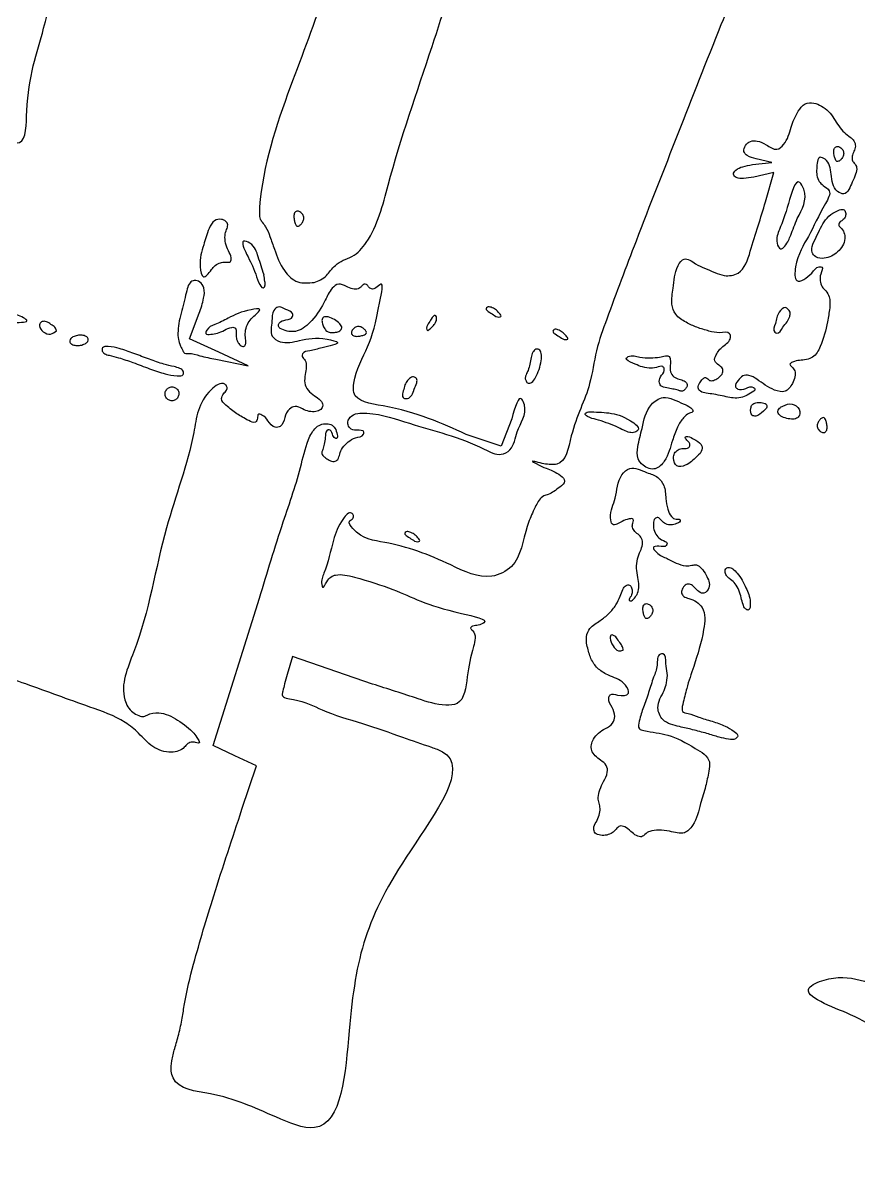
# Model space of a CAD drawing. Extents: x 75.6 to 113.1, y 82.9 to 117.5.
# Drawn here: x 85.15 to 89.19, y 99.1 to 104.65 of the extents above; entities that cross this region are included whole.
import ezdxf

# ---------------------------------------------------------------- set-up
doc = ezdxf.new("R2010")
doc.units = 0
doc.layers.add('Layer_1', color=7, linetype='CONTINUOUS')

msp = doc.modelspace()

# ---------------------------------------------------------------- linework, layer by layer
at = {"layer": 'Layer_1', "color": 7}
for points in [[(88.674832, 103.970078), (88.76814, 103.980428), (88.692, 103.998803)], [(88.7382, 103.789935), (88.7781, 103.932503), (88.68096, 103.910003)], [(88.89072, 103.710098), (88.891035, 103.709918)], [(88.966222, 103.586055), (88.966432, 103.586198)], [(86.316525, 103.438912), (86.3169, 103.438965)], [(86.08455, 103.031842), (86.239597, 102.999967), (86.0982, 103.064542), (85.956802, 103.129042), (86.004052, 103.25337)], [(87.451965, 103.253062), (87.452115, 103.253363)], [(88.856835, 103.257728), (88.85676, 103.257428)], [(87.149842, 103.236375), (87.150067, 103.236225)], [(86.12661, 103.170893), (86.12625, 103.170907)], [(87.774742, 103.144553), (87.774967, 103.144778)], [(86.0847, 103.031865), (86.08455, 103.031842)], [(85.763985, 102.985403), (85.76403, 102.985552)], [(88.42005, 102.918285), (88.420342, 102.917663)], [(87.041992, 102.887528), (87.041767, 102.887452)], [(87.51261, 102.743182), (87.461535, 102.611527), (87.292057, 102.668602)], [(87.883687, 102.777503), (87.883642, 102.777233)], [(88.14231, 102.69735), (88.142167, 102.697508)], [(88.293165, 102.55416), (88.292902, 102.554843)], [(87.059528, 102.168855), (87.059753, 102.16908)], [(86.210152, 100.85949), (86.281027, 101.069152), (86.17641, 101.117977), (86.071792, 101.166802), (86.294715, 101.878335)], [(86.840295, 101.463652), (86.454645, 101.596417), (86.428995, 101.509567)], [(88.050427, 101.627152), (88.050502, 101.626927)], [(87.920512, 100.798095), (87.921097, 100.798942)]]:
    msp.add_lwpolyline(points, dxfattribs=at)
for points in [[(89.111137, 104.007173)], [(86.46102, 103.719998)], [(86.063235, 103.46385)], [(86.559157, 103.4016)], [(86.596305, 103.218682)], [(85.314937, 103.16763)], [(86.742262, 103.170982)], [(85.452652, 103.105605)], [(87.644782, 102.981397)], [(88.235572, 102.953813)], [(85.901437, 102.847432)], [(88.810087, 102.798998)], [(88.666702, 102.794498)], [(88.99161, 102.727298)], [(88.620615, 101.880135)], [(88.189447, 101.80158)]]:
    msp.add_lwpolyline(points, close=True, dxfattribs=at)
at = {"layer": 'Layer_1', "color": 1}
msp.add_open_spline([(106.074617, 88.715588), (104.249354, 87.36335), (100.649104, 84.696121), (94.172017, 82.903995), (87.750406, 83.03344), (82.005764, 85.283429), (77.720631, 89.422948), (75.517658, 94.943519), (75.68874, 101.044047), (78.085845, 106.95001), (82.368448, 112.0185), (88.034386, 115.689566), (94.438585, 117.565183), (100.87869, 117.414553), (106.619057, 115.169462), (110.904213, 111.029918), (113.111088, 105.504876), (112.923489, 99.423268), (110.593048, 93.440943), (107.612551, 90.323953), (106.074617, 88.715588)], degree=3, knots=[0, 0, 0, 0, 6.766367, 13.346357, 19.73316, 25.749556, 31.41027, 37.120766, 43.060724, 49.272926, 55.895829, 62.662196, 69.242186, 75.628989, 81.645385, 87.3061, 93.016595, 98.956553, 105.168756, 111.791658, 111.791658, 111.791658, 111.791658], dxfattribs=at)
at = {"layer": 'Layer_1', "color": 7}
for points, knots in [([(82.342478, 100.971788), (82.370142, 101.07537), (82.432867, 101.310232), (82.536321, 101.66216), (82.630977, 101.941536), (82.681997, 102.116633), (82.697734, 102.186913), (82.684972, 102.234481), (82.655662, 102.25401), (82.640389, 102.286486), (82.631424, 102.321762), (82.619674, 102.359731), (82.653118, 102.384806), (82.691521, 102.366744), (82.742591, 102.356058), (82.789073, 102.410875), (82.819372, 102.482995), (82.84637, 102.616975), (83.091308, 102.549445), (83.267917, 102.483324), (83.48099, 102.401525), (83.574819, 102.386679), (83.642413, 102.34295), (83.663365, 102.376704), (83.677313, 102.409393), (83.693089, 102.460007), (83.717255, 102.510953), (83.689547, 102.566876), (83.555415, 102.580592), (83.349513, 102.653335), (83.164355, 102.754342), (82.92288, 102.785542), (82.947191, 102.877838), (82.971347, 102.934084), (83.009204, 103.003782), (83.038874, 103.06845), (83.067227, 103.116488), (83.057296, 103.155113), (83.038474, 103.209537), (83.04664, 103.314716), (83.04853, 103.45321), (83.063386, 103.593902), (83.07706, 103.692744), (83.098989, 103.763799), (83.173471, 103.774644), (83.143891, 103.872424), (83.099374, 103.930746), (83.035894, 103.967965), (83.018986, 104.03042), (83.045856, 104.084072), (83.068998, 104.141737), (83.089878, 104.195615), (83.106758, 104.248506), (83.124421, 104.305076), (83.14743, 104.369), (83.174321, 104.437633), (83.198579, 104.503343), (83.220508, 104.556394), (83.22891, 104.612969), (83.316847, 104.673961), (83.527086, 104.570869), (83.780151, 104.506363), (84.045982, 104.411054), (84.216395, 104.358763), (84.320719, 104.334859), (84.390201, 104.336827), (84.462792, 104.311793), (84.599653, 104.264116), (84.792175, 104.182789), (84.969215, 104.140876), (85.171398, 104.034749), (85.164114, 104.356668), (85.276556, 104.656834), (85.360126, 105.196105), (85.459042, 105.700544), (85.548954, 106.100598), (85.574107, 106.316404), (85.621439, 106.435738), (85.745352, 106.409014), (85.839728, 106.366852), (85.943194, 106.327477), (86.004356, 106.305861), (86.0508, 106.296872), (86.090852, 106.291606), (86.134245, 106.276255), (86.191749, 106.252552), (86.269245, 106.218841), (86.369179, 106.179601), (86.479996, 106.137275), (86.583126, 106.09791), (86.662254, 106.068328), (86.712851, 106.045925), (86.749507, 106.033217), (86.786979, 106.024187), (86.832321, 106.016973), (86.879309, 106.004394), (86.921537, 105.978801), (86.951769, 105.942769), (86.977132, 105.903387), (87.029218, 105.891241), (87.094668, 105.911594), (87.181635, 105.91637), (87.274949, 105.8808), (87.313909, 105.821411), (87.334179, 105.771563), (87.37971, 105.766056), (87.423319, 105.778437), (87.46814, 105.787277), (87.502111, 105.794618), (87.540365, 105.777001), (87.620829, 105.738437), (87.780714, 105.68516), (88.001073, 105.608481), (88.241089, 105.52694), (88.450661, 105.455405), (88.610284, 105.390037), (88.714293, 105.35964), (88.779522, 105.295162), (88.728371, 105.184567), (88.657306, 104.976469), (88.503354, 104.60004), (88.316581, 104.121961), (88.129582, 103.649329), (87.999035, 103.300311), (87.915963, 103.074216), (87.891354, 102.872203), (87.801939, 102.721914), (87.775015, 102.522863), (87.70001, 102.522185), (87.664884, 102.526564), (87.641954, 102.532875), (87.60284, 102.542397), (87.647376, 102.518259), (87.68206, 102.502907), (87.735704, 102.484708), (87.778482, 102.441779), (87.74386, 102.412908), (87.717841, 102.394433), (87.692173, 102.37752), (87.663228, 102.373487), (87.637667, 102.342792), (87.613802, 102.292444), (87.568787, 102.18681), (87.555866, 102.041003), (87.383239, 101.95568), (87.176293, 102.064479), (86.953894, 102.147624), (86.780219, 102.162114), (86.71788, 102.249019), (86.746852, 102.259599), (86.75179, 102.278087), (86.730341, 102.301097), (86.676992, 102.236545), (86.6467, 102.148358), (86.621872, 102.029445), (86.589771, 101.96193), (86.601199, 101.919003), (86.623835, 101.973438), (86.670665, 102.000512), (86.790386, 101.970881), (87.002014, 101.9037), (87.113623, 101.832788), (87.419211, 101.773074), (87.349776, 101.745684), (87.329618, 101.747064), (87.308993, 101.733978), (87.345815, 101.706464), (87.318678, 101.615271), (87.296484, 101.513886), (87.284045, 101.366124), (87.163965, 101.357786), (87.0323, 101.402983), (86.914417, 101.440232), (86.840295, 101.463652)], [0, 0, 0, 0, 0.32162, 0.729235, 1.100576, 1.205244, 1.277683, 1.314398, 1.34316, 1.379421, 1.417438, 1.458205, 1.480501, 1.525353, 1.575214, 1.623626, 1.718493, 1.829811, 1.952546, 2.332683, 2.488534, 2.603128, 2.651743, 2.670354, 2.709809, 2.76234, 2.82997, 2.867223, 2.929211, 3.202938, 3.512427, 3.670652, 3.706861, 3.774563, 3.860175, 3.940541, 3.994658, 4.014124, 4.057431, 4.167613, 4.3225, 4.477179, 4.58695, 4.630237, 4.68461, 4.761999, 4.856169, 4.922699, 4.969018, 5.034706, 5.095307, 5.157343, 5.207493, 5.261929, 5.335101, 5.411238, 5.483109, 5.545072, 5.583808, 5.649848, 5.825537, 6.210476, 6.470777, 6.66344, 6.747434, 6.789526, 6.870401, 6.973889, 7.228544, 7.473106, 7.591712, 7.748551, 8.154728, 8.722519, 9.299855, 9.730965, 9.922525, 9.986569, 10.066348, 10.239209, 10.324314, 10.394138, 10.43394, 10.465954, 10.51509, 10.571205, 10.652791, 10.76849, 10.893282, 11.008658, 11.09968, 11.146642, 11.174568, 11.215954, 11.262047, 11.312364, 11.361088, 11.406881, 11.453767, 11.495569, 11.555541, 11.657583, 11.753157, 11.836735, 11.868386, 11.9031, 11.958814, 12.006842, 12.041689, 12.057762, 12.130976, 12.311403, 12.560595, 12.832216, 13.0712, 13.22586, 13.347005, 13.400674, 13.469443, 13.668864, 14.097957, 14.663843, 15.219106, 15.620389, 15.781034, 15.943521, 16.211059, 16.364945, 16.391265, 16.427379, 16.466122, 16.483774, 16.504475, 16.558114, 16.6366, 16.669211, 16.706398, 16.741304, 16.773121, 16.795607, 16.825899, 16.885881, 16.964609, 17.172347, 17.277741, 17.483462, 17.82043, 17.988618, 18.027931, 18.04861, 18.063033, 18.078448, 18.126008, 18.240022, 18.406357, 18.462252, 18.475869, 18.509254, 18.562773, 18.655036, 18.848982, 19.199385, 19.317169, 19.347223, 19.373947, 19.387396, 19.400527, 19.479889, 19.628771, 19.766115, 19.820183, 19.957345, 20.18967, 20.18967, 20.18967, 20.18967]), ([(86.55915, 103.40154), (86.569633, 103.40554), (86.591069, 103.413718), (86.618765, 103.433177), (86.638661, 103.460048), (86.662834, 103.487442), (86.698352, 103.51059), (86.758863, 103.529501), (86.859761, 103.646075), (86.944294, 104.006318), (87.113934, 104.485774), (87.276396, 105.003751), (87.375982, 105.366167), (87.45866, 105.563412), (87.467664, 105.688087), (87.377862, 105.73297), (87.294419, 105.679918), (87.185565, 105.655914), (87.068869, 105.690152), (87.005932, 105.773949), (86.979032, 105.84929), (86.916914, 105.892268), (86.699537, 105.776957), (86.757841, 105.114826), (86.485124, 104.489252), (86.306832, 103.952804), (86.293472, 103.736126), (86.29545, 103.708923), (86.310653, 103.689532), (86.33002, 103.664004), (86.347279, 103.618952), (86.371861, 103.546589), (86.402132, 103.464404), (86.474983, 103.393378), (86.531713, 103.398919), (86.559157, 103.4016)], [0, 0, 0, 0, 0.033624, 0.068752, 0.099517, 0.133511, 0.177924, 0.224747, 0.321215, 0.617548, 1.319542, 1.851463, 2.251015, 2.4317, 2.51293, 2.584891, 2.678421, 2.79034, 2.915347, 3.017292, 3.09077, 3.158023, 3.207833, 3.770645, 4.783636, 5.379906, 5.413126, 5.440399, 5.458212, 5.485606, 5.5367, 5.60114, 5.715535, 5.799991, 5.879141, 5.879141, 5.879141, 5.879141]), ([(88.692, 103.998803), (88.67732, 104.001893), (88.654198, 104.00676), (88.628107, 104.034269), (88.64053, 104.064407), (88.663909, 104.086897), (88.7037, 104.085023), (88.743281, 104.067559), (88.788124, 104.031675), (88.8429, 104.079024), (88.858447, 104.149566), (88.886724, 104.217479), (88.923979, 104.268348), (88.97126, 104.269663), (89.009741, 104.253678), (89.043535, 104.228118), (89.068521, 104.192698), (89.090226, 104.156048), (89.116354, 104.125102), (89.144117, 104.104879), (89.166878, 104.086166), (89.17429, 104.059084), (89.16539, 104.034092), (89.155074, 104.012325), (89.154613, 103.988236), (89.170168, 103.974334), (89.181498, 103.952557), (89.172879, 103.919225), (89.152366, 103.881031), (89.131225, 103.817243), (89.062629, 103.848742), (89.054876, 103.920517), (89.047088, 103.988117), (88.987035, 104.016539), (88.98537, 103.955301), (88.98359, 103.919176), (88.994765, 103.888495), (89.01752, 103.866398), (89.062305, 103.842079), (89.000536, 103.739401), (88.951836, 103.626718), (88.882692, 103.524181), (88.874646, 103.381154), (88.960859, 103.437018), (88.982506, 103.478156), (89.021272, 103.476874), (89.000281, 103.439811), (89.001313, 103.411454), (89.007378, 103.379456), (89.032186, 103.36084), (89.050242, 103.326219), (89.048605, 103.273497), (89.033516, 103.192991), (89.014673, 103.111637), (88.971123, 103.031976), (88.910121, 103.025797), (88.875883, 103.022581), (88.849179, 103.007191), (88.868729, 102.991987), (88.881733, 102.974949), (88.880851, 102.943606), (88.866652, 102.909527), (88.836419, 102.86602), (88.761603, 102.885311), (88.713087, 102.924244), (88.663741, 102.955159), (88.624839, 102.954768), (88.606763, 102.929121), (88.585137, 102.902676), (88.610231, 102.879327), (88.642189, 102.88939), (88.672322, 102.903705), (88.694589, 102.88221), (88.660188, 102.865357), (88.636591, 102.849533), (88.600156, 102.842269), (88.564317, 102.845318), (88.52773, 102.855111), (88.489629, 102.861751), (88.454651, 102.867301), (88.424433, 102.871092), (88.408292, 102.895333), (88.415828, 102.910044), (88.42005, 102.918285)], [0, 0, 0, 0, 0.044769, 0.070513, 0.100001, 0.130131, 0.163646, 0.20971, 0.265941, 0.30593, 0.396769, 0.48165, 0.529726, 0.572238, 0.610774, 0.654502, 0.697041, 0.739836, 0.78257, 0.816948, 0.843339, 0.868904, 0.895055, 0.920692, 0.942326, 0.960414, 0.980746, 1.013051, 1.055362, 1.124144, 1.155755, 1.244816, 1.322971, 1.347879, 1.405206, 1.437661, 1.468968, 1.496352, 1.534715, 1.598914, 1.777965, 1.937804, 2.004134, 2.08468, 2.131869, 2.144858, 2.178488, 2.211177, 2.241697, 2.268339, 2.301143, 2.354703, 2.422171, 2.547314, 2.60956, 2.674736, 2.709847, 2.726541, 2.742614, 2.765773, 2.794389, 2.828704, 2.880286, 2.931169, 3.031582, 3.073735, 3.103678, 3.13549, 3.168058, 3.183757, 3.22267, 3.26064, 3.270284, 3.300671, 3.333916, 3.370474, 3.404987, 3.442221, 3.483716, 3.520503, 3.55019, 3.570413, 3.596177, 3.596177, 3.596177, 3.596177]), ([(89.111137, 104.007173), (89.113222, 104.012775), (89.117386, 104.023969), (89.111313, 104.042103), (89.098886, 104.054217), (89.082309, 104.059981), (89.068363, 104.049067), (89.067109, 104.030868), (89.069381, 104.012228), (89.073592, 103.996994), (89.079933, 103.983925), (89.092491, 103.985709), (89.102228, 103.994324), (89.107936, 104.002556), (89.111137, 104.007173)], [0, 0, 0, 0, 0.01749, 0.034947, 0.053413, 0.069081, 0.082175, 0.099892, 0.120796, 0.138249, 0.149543, 0.158144, 0.171303, 0.18811, 0.18811, 0.18811, 0.18811]), ([(88.68096, 103.910003), (88.664642, 103.907461), (88.636565, 103.903087), (88.601307, 103.902419), (88.576082, 103.923876), (88.598703, 103.949376), (88.630604, 103.962119), (88.658889, 103.967209), (88.674832, 103.970078)], [0, 0, 0, 0, 0.049482, 0.08514, 0.105561, 0.128686, 0.165767, 0.213671, 0.213671, 0.213671, 0.213671]), ([(88.891035, 103.709918), (88.915596, 103.754527), (88.946751, 103.811113), (88.887588, 103.922608), (88.841741, 103.753635), (88.814689, 103.67898), (88.784197, 103.60781), (88.806722, 103.553283), (88.843486, 103.587612), (88.862253, 103.636533), (88.880127, 103.682724), (88.89072, 103.710098)], [0, 0, 0, 0, 0.144685, 0.183531, 0.299279, 0.43212, 0.498504, 0.531433, 0.556133, 0.615523, 0.70192, 0.70192, 0.70192, 0.70192]), ([(86.46102, 103.719998), (86.461245, 103.72616), (86.461636, 103.736888), (86.475715, 103.747769), (86.492177, 103.742084), (86.504641, 103.729892), (86.510373, 103.712032), (86.505576, 103.694523), (86.495413, 103.682176), (86.485885, 103.673285), (86.473294, 103.671817), (86.467186, 103.684822), (86.462618, 103.69995), (86.461583, 103.71293), (86.46102, 103.719998)], [0, 0, 0, 0, 0.01771, 0.030831, 0.04639, 0.064784, 0.082267, 0.099765, 0.116698, 0.12982, 0.138481, 0.149527, 0.167077, 0.188061, 0.188061, 0.188061, 0.188061]), ([(88.420342, 102.917662), (88.424392, 102.924002), (88.431093, 102.934493), (88.448148, 102.946056), (88.459612, 102.934959), (88.472228, 102.924725), (88.494271, 102.93105), (88.5144, 102.943439), (88.532968, 102.961763), (88.532839, 102.989039), (88.511645, 103.003278), (88.48667, 103.021805), (88.501691, 103.06159), (88.52898, 103.09456), (88.574159, 103.119919), (88.56415, 103.16845), (88.51144, 103.15411), (88.462822, 103.167729), (88.406998, 103.183261), (88.352844, 103.208957), (88.301572, 103.240987), (88.278807, 103.305185), (88.29726, 103.385527), (88.296914, 103.459866), (88.346925, 103.531028), (88.398205, 103.490241), (88.444443, 103.469517), (88.491503, 103.450944), (88.543417, 103.428886), (88.631496, 103.442803), (88.679036, 103.600501), (88.714362, 103.71361), (88.7382, 103.789935)], [0, 0, 0, 0, 0.023376, 0.038688, 0.050961, 0.065846, 0.085876, 0.112358, 0.13918, 0.159403, 0.18418, 0.212593, 0.241551, 0.293466, 0.350525, 0.369645, 0.418709, 0.470155, 0.530815, 0.588687, 0.651906, 0.704538, 0.780759, 0.892588, 0.935997, 0.996188, 1.04406, 1.097603, 1.145463, 1.21352, 1.333642, 1.582898, 1.582898, 1.582898, 1.582898]), ([(88.966432, 103.586198), (88.980346, 103.616554), (89.007647, 103.676122), (89.048684, 103.737223), (89.121405, 103.761638), (89.126657, 103.729352), (89.121026, 103.71119), (89.106884, 103.699202), (89.092621, 103.691244), (89.089164, 103.674771), (89.114066, 103.657735), (89.129879, 103.606063), (89.090709, 103.543439), (89.032996, 103.515053), (88.982735, 103.518131), (88.956662, 103.549067), (88.962638, 103.572187), (88.966222, 103.586055)], [0, 0, 0, 0, 0.098417, 0.193118, 0.23933, 0.258011, 0.276383, 0.295353, 0.311942, 0.323967, 0.337778, 0.394303, 0.467484, 0.538574, 0.580442, 0.607288, 0.647526, 0.647526, 0.647526, 0.647526]), ([(86.06328, 103.46394), (86.068813, 103.471051), (86.080055, 103.4855), (86.105442, 103.498069), (86.129455, 103.500452), (86.157374, 103.496669), (86.160958, 103.52889), (86.142729, 103.554329), (86.130352, 103.590393), (86.126005, 103.626217), (86.134348, 103.654751), (86.144911, 103.678055), (86.133007, 103.69965), (86.107955, 103.708809), (86.070629, 103.702604), (86.044794, 103.649706), (86.023466, 103.573491), (86.000778, 103.507416), (86.019397, 103.407495), (86.04844, 103.444831), (86.063235, 103.46385)], [0, 0, 0, 0, 0.026855, 0.054565, 0.080604, 0.103555, 0.121871, 0.159352, 0.198066, 0.234939, 0.264963, 0.28753, 0.307069, 0.330639, 0.36406, 0.409839, 0.493345, 0.600239, 0.650641, 0.70298, 0.70298, 0.70298, 0.70298]), ([(87.292057, 102.668602), (87.175051, 102.721984), (87.015203, 102.794912), (86.742942, 102.827834), (86.752271, 102.967043), (86.835596, 103.112687), (86.856473, 103.215179), (86.898319, 103.417864), (86.860022, 103.373615), (86.836686, 103.366975), (86.821103, 103.379276), (86.81351, 103.393705), (86.795801, 103.394538), (86.786874, 103.379795), (86.769549, 103.367393), (86.741765, 103.369938), (86.713334, 103.382797), (86.67719, 103.401692), (86.635439, 103.367182), (86.606863, 103.300062), (86.559735, 103.2234), (86.484579, 103.158964), (86.424581, 103.164721), (86.382213, 103.184028), (86.391947, 103.214272), (86.421541, 103.220779), (86.456786, 103.226919), (86.456068, 103.262014), (86.419754, 103.26816), (86.388033, 103.292024), (86.35376, 103.260304), (86.358974, 103.209192), (86.340194, 103.144775), (86.409241, 103.101522), (86.505143, 103.127039), (86.578816, 103.139514), (86.707033, 103.108877), (86.591439, 103.08648), (86.550455, 103.073256), (86.502746, 103.067707), (86.499401, 103.03937), (86.521035, 103.024782), (86.521243, 102.991309), (86.515388, 102.956839), (86.509872, 102.917695), (86.527224, 102.879037), (86.558945, 102.854933), (86.588086, 102.837151), (86.60418, 102.810408), (86.591465, 102.78535), (86.56459, 102.776795), (86.533102, 102.777972), (86.501313, 102.790773), (86.469091, 102.809576), (86.432073, 102.788578), (86.415631, 102.750942), (86.406267, 102.706761), (86.361027, 102.697552), (86.336204, 102.734429), (86.317134, 102.758103), (86.284834, 102.770983), (86.286888, 102.744672), (86.274827, 102.719279), (86.228717, 102.741384), (86.185673, 102.767382), (86.141057, 102.800382), (86.105134, 102.835969), (86.119411, 102.865474), (86.136319, 102.878512), (86.14066, 102.898621), (86.114084, 102.927823), (85.99968, 102.844059), (85.976011, 102.59509), (85.811468, 102.17162), (85.75407, 101.746123), (85.611629, 101.440358), (85.670228, 101.330906), (85.709109, 101.312977), (85.735008, 101.303361), (85.763556, 101.322946), (85.823382, 101.331106), (85.901035, 101.292674), (85.969292, 101.241096), (85.993489, 101.206367), (86.009998, 101.176487), (85.987099, 101.180821), (85.971116, 101.186289), (85.946452, 101.177945), (85.925322, 101.145465), (85.859367, 101.126157), (85.774558, 101.15599), (85.715442, 101.226158), (85.620675, 101.302912), (85.428904, 101.368182), (85.184633, 101.459193), (84.928582, 101.545964), (84.762202, 101.611117), (84.52474, 101.697577), (84.836044, 102.274254), (84.918514, 102.609182), (84.805592, 103.259534), (84.965663, 103.268216), (84.989151, 103.25563), (85.021634, 103.239032), (85.060519, 103.220755), (85.105945, 103.210537), (85.136673, 103.2074), (85.18311, 103.212996), (85.138018, 103.243557), (85.092053, 103.253481), (85.009582, 103.285628), (84.920461, 103.317053), (84.825753, 103.352613), (84.734913, 103.385631), (84.654453, 103.413425), (84.550261, 103.445917), (84.435061, 103.477064), (84.325974, 103.542102), (84.259808, 103.57804), (84.257043, 103.652134), (84.229542, 103.633243), (84.249889, 103.596282), (84.261109, 103.556277), (84.22484, 103.533082), (84.191678, 103.561448), (84.15854, 103.591671), (84.12235, 103.565944), (84.158813, 103.491953), (84.116327, 103.345829), (84.106636, 103.084877), (84.053408, 102.75501), (84.010847, 102.428596), (83.977251, 102.174462), (83.964752, 102.028534), (83.960008, 101.921007), (83.84114, 101.913005), (83.751986, 101.95007), (83.658011, 101.985588), (83.600646, 102.003308), (83.529227, 102.01625), (83.514491, 101.855349), (83.423898, 101.693049), (83.341313, 101.4007), (83.241538, 101.112613), (83.158435, 100.864225), (83.106246, 100.723434), (83.086642, 100.67055)], [0, 0, 0, 0, 0.423562, 0.578652, 0.624, 0.81114, 1.037913, 1.121317, 1.150477, 1.171663, 1.188995, 1.205242, 1.21781, 1.233405, 1.253193, 1.279136, 1.311245, 1.35028, 1.387389, 1.454008, 1.572057, 1.658884, 1.725558, 1.755177, 1.770361, 1.806324, 1.841939, 1.857018, 1.894669, 1.934991, 1.960383, 2.012663, 2.085889, 2.131819, 2.225267, 2.359552, 2.412131, 2.490325, 2.552208, 2.589958, 2.603161, 2.626768, 2.658285, 2.694875, 2.734816, 2.773535, 2.81525, 2.851975, 2.877129, 2.899096, 2.925458, 2.957285, 2.9919, 3.029394, 3.059205, 3.105257, 3.153497, 3.17766, 3.224952, 3.265334, 3.282394, 3.302442, 3.323314, 3.356503, 3.422363, 3.489235, 3.527415, 3.552949, 3.575042, 3.591685, 3.607485, 3.67945, 3.902577, 4.37995, 5.001951, 5.2345, 5.305655, 5.339195, 5.364477, 5.380614, 5.438131, 5.53608, 5.636257, 5.673396, 5.691074, 5.702724, 5.725069, 5.748052, 5.772333, 5.838681, 5.933116, 6.026406, 6.110461, 6.296155, 6.624852, 6.899368, 7.098025, 7.178069, 7.60449, 8.383289, 8.813702, 8.825509, 8.852955, 8.890898, 8.935904, 8.982759, 9.022632, 9.049488, 9.070964, 9.136324, 9.219422, 9.322971, 9.424538, 9.521581, 9.61327, 9.679799, 9.848998, 9.971046, 10.050815, 10.09112, 10.096311, 10.140777, 10.186611, 10.205335, 10.252314, 10.299979, 10.317906, 10.365987, 10.499326, 10.777657, 11.141081, 11.501442, 11.771686, 11.893443, 11.966731, 12.046583, 12.185241, 12.273543, 12.340979, 12.373893, 12.467849, 12.695495, 13.007635, 13.340238, 13.621606, 13.790874, 13.790874, 13.790874, 13.790874]), ([(86.3169, 103.438965), (86.307388, 103.467417), (86.289756, 103.52016), (86.271128, 103.58488), (86.198135, 103.612311), (86.247221, 103.505511), (86.265781, 103.47764), (86.304787, 103.35818), (86.324791, 103.389521), (86.319734, 103.410534), (86.317736, 103.428203), (86.316525, 103.438912)], [0, 0, 0, 0, 0.090291, 0.167375, 0.198976, 0.26223, 0.368993, 0.443223, 0.449814, 0.471153, 0.50399, 0.50399, 0.50399, 0.50399]), ([(86.004052, 103.25337), (86.012087, 103.276846), (86.025485, 103.31599), (86.032448, 103.371333), (86.010652, 103.404999), (85.980996, 103.414923), (85.954703, 103.399698), (85.944952, 103.36708), (85.935104, 103.326326), (85.923211, 103.2784), (85.909783, 103.22904), (85.901545, 103.181218), (85.900394, 103.139171), (85.906989, 103.106157), (85.918722, 103.085295), (85.925683, 103.072529), (85.931245, 103.05812), (85.966091, 103.061881), (86.012234, 103.043997), (86.05799, 103.036337), (86.0847, 103.031865)], [0, 0, 0, 0, 0.07503, 0.125108, 0.159538, 0.186867, 0.209985, 0.242055, 0.284525, 0.337522, 0.389571, 0.438112, 0.482712, 0.515168, 0.537631, 0.553661, 0.559778, 0.581464, 0.638326, 0.718068, 0.718068, 0.718068, 0.718068]), ([(86.12625, 103.170907), (86.136779, 103.177428), (86.152466, 103.187145), (86.184543, 103.18379), (86.181044, 103.156205), (86.181641, 103.13371), (86.190514, 103.11103), (86.202927, 103.095769), (86.223803, 103.089398), (86.231245, 103.113541), (86.225146, 103.138248), (86.225975, 103.172687), (86.238986, 103.207264), (86.261317, 103.23486), (86.317674, 103.279887), (86.213222, 103.265393), (86.159813, 103.237616), (86.086635, 103.19975), (86.044282, 103.185154), (86.031039, 103.149611), (86.065811, 103.151411), (86.092732, 103.155675), (86.114836, 103.165604), (86.12661, 103.170893)], [0, 0, 0, 0, 0.03753, 0.055919, 0.078786, 0.103811, 0.127849, 0.148556, 0.164008, 0.17959, 0.20947, 0.244094, 0.28062, 0.31464, 0.36604, 0.406895, 0.525865, 0.597228, 0.643761, 0.660436, 0.683754, 0.716638, 0.754122, 0.754122, 0.754122, 0.754122]), ([(87.150067, 103.236225), (87.147555, 103.239039), (87.140696, 103.246722), (87.124412, 103.226915), (87.114369, 103.207412), (87.099753, 103.188922), (87.104046, 103.164859), (87.124916, 103.183127), (87.137697, 103.195854), (87.150308, 103.216498), (87.149985, 103.230308), (87.149842, 103.236375)], [0, 0, 0, 0, 0.00982, 0.026804, 0.056447, 0.085105, 0.094992, 0.113073, 0.138626, 0.161631, 0.179658, 0.179658, 0.179658, 0.179658]), ([(87.452115, 103.253363), (87.446216, 103.259717), (87.435012, 103.271787), (87.415458, 103.281357), (87.397063, 103.286731), (87.384764, 103.272595), (87.404386, 103.257419), (87.423969, 103.246834), (87.442587, 103.232182), (87.466409, 103.236782), (87.457636, 103.24667), (87.451965, 103.253062)], [0, 0, 0, 0, 0.025603, 0.048633, 0.066661, 0.076481, 0.093493, 0.123208, 0.151867, 0.161754, 0.179834, 0.179834, 0.179834, 0.179834]), ([(88.85676, 103.257428), (88.849702, 103.268354), (88.834516, 103.291866), (88.792976, 103.250956), (88.791192, 103.21248), (88.770573, 103.167112), (88.802532, 103.149811), (88.819421, 103.187138), (88.841577, 103.209064), (88.855961, 103.234583), (88.856582, 103.251024), (88.856835, 103.257728)], [0, 0, 0, 0, 0.032293, 0.069488, 0.126683, 0.168978, 0.179873, 0.220507, 0.254296, 0.283343, 0.303339, 0.303339, 0.303339, 0.303339]), ([(85.315027, 103.167705), (85.314418, 103.171128), (85.312646, 103.181073), (85.296749, 103.193189), (85.278595, 103.206611), (85.257731, 103.21616), (85.236356, 103.211223), (85.229764, 103.185644), (85.249578, 103.159729), (85.28616, 103.146427), (85.305749, 103.16086), (85.314937, 103.16763)], [0, 0, 0, 0, 0.010192, 0.029616, 0.055911, 0.079713, 0.096269, 0.113713, 0.148086, 0.184765, 0.217172, 0.217172, 0.217172, 0.217172]), ([(86.596305, 103.218682), (86.598188, 103.224621), (86.60249, 103.238186), (86.631258, 103.235328), (86.656747, 103.223268), (86.680221, 103.206816), (86.69663, 103.184283), (86.682696, 103.165008), (86.662379, 103.160798), (86.6419, 103.158554), (86.622102, 103.163132), (86.608597, 103.178022), (86.599199, 103.196733), (86.597277, 103.211306), (86.596305, 103.218682)], [0, 0, 0, 0, 0.016831, 0.038443, 0.07162, 0.10475, 0.126366, 0.1432, 0.165354, 0.186988, 0.20527, 0.223518, 0.245143, 0.26731, 0.26731, 0.26731, 0.26731]), ([(86.742262, 103.170982), (86.74613, 103.175894), (86.753675, 103.185475), (86.771905, 103.190864), (86.789317, 103.186157), (86.801688, 103.175972), (86.810575, 103.166446), (86.812042, 103.153861), (86.799045, 103.147723), (86.783865, 103.143352), (86.76515, 103.140952), (86.747005, 103.142247), (86.735918, 103.156417), (86.740031, 103.16586), (86.742262, 103.170982)], [0, 0, 0, 0, 0.018394, 0.035877, 0.053375, 0.070309, 0.083431, 0.092091, 0.103138, 0.120688, 0.141671, 0.159381, 0.172503, 0.188061, 0.188061, 0.188061, 0.188061]), ([(85.452652, 103.10553), (85.457855, 103.108769), (85.466826, 103.114354), (85.470073, 103.131467), (85.456649, 103.14325), (85.437857, 103.14772), (85.415611, 103.146964), (85.395535, 103.140327), (85.380257, 103.129651), (85.376938, 103.112731), (85.390416, 103.100939), (85.409142, 103.09657), (85.431526, 103.096916), (85.445634, 103.102718), (85.452652, 103.105605)], [0, 0, 0, 0, 0.017751, 0.030609, 0.04533, 0.065491, 0.088323, 0.110932, 0.128681, 0.14152, 0.156202, 0.176362, 0.199195, 0.221803, 0.221803, 0.221803, 0.221803]), ([(87.774967, 103.144778), (87.769069, 103.151132), (87.757865, 103.163202), (87.738309, 103.172772), (87.719918, 103.178144), (87.707617, 103.164024), (87.727195, 103.148864), (87.746771, 103.138316), (87.765364, 103.123671), (87.789187, 103.128272), (87.780414, 103.13816), (87.774742, 103.144553)], [0, 0, 0, 0, 0.025603, 0.048633, 0.066661, 0.076481, 0.093465, 0.123108, 0.151766, 0.161654, 0.179734, 0.179734, 0.179734, 0.179734]), ([(85.76403, 102.985552), (85.789695, 102.976497), (85.834434, 102.960712), (85.883323, 102.950451), (85.928676, 102.949416), (85.92814, 102.976665), (85.907985, 102.989456), (85.875736, 102.996979), (85.825893, 103.008909), (85.761105, 103.030994), (85.690892, 103.058714), (85.623151, 103.082865), (85.576758, 103.093103), (85.535862, 103.092787), (85.533924, 103.068439), (85.549055, 103.05499), (85.577303, 103.048277), (85.623289, 103.036346), (85.687887, 103.014089), (85.737388, 102.995429), (85.763985, 102.985403)], [0, 0, 0, 0, 0.07953, 0.138633, 0.167667, 0.183448, 0.204296, 0.233693, 0.283915, 0.357449, 0.43856, 0.512243, 0.567077, 0.594446, 0.609719, 0.627087, 0.650442, 0.696366, 0.769818, 0.855111, 0.855111, 0.855111, 0.855111]), ([(87.644707, 102.981427), (87.648694, 102.995669), (87.655841, 103.021198), (87.657291, 103.053868), (87.648277, 103.080561), (87.625471, 103.081061), (87.612138, 103.062687), (87.605708, 103.037264), (87.60075, 103.007458), (87.593003, 102.979537), (87.583084, 102.958786), (87.576565, 102.941268), (87.580616, 102.926151), (87.591465, 102.911715), (87.614734, 102.920061), (87.629932, 102.946195), (87.63932, 102.968449), (87.644782, 102.981397)], [0, 0, 0, 0, 0.043897, 0.078692, 0.10072, 0.116389, 0.135924, 0.163164, 0.195585, 0.22646, 0.249365, 0.265297, 0.280434, 0.295435, 0.312255, 0.34261, 0.384849, 0.384849, 0.384849, 0.384849]), ([(88.235602, 102.953738), (88.24362, 102.963509), (88.254975, 102.97735), (88.23865, 103.003808), (88.208271, 102.987167), (88.174352, 102.987998), (88.132701, 102.994643), (88.104397, 103.01162), (88.053932, 103.028982), (88.08913, 103.055216), (88.129642, 103.036133), (88.179585, 103.039028), (88.222282, 103.038094), (88.249192, 103.046924), (88.272833, 103.049599), (88.280668, 103.026165), (88.276967, 103.001585), (88.276616, 102.97106), (88.29309, 102.943779), (88.320157, 102.933974), (88.343535, 102.929443), (88.360979, 102.915578), (88.358918, 102.896717), (88.348942, 102.885923), (88.339655, 102.876387), (88.327056, 102.876615), (88.312626, 102.883736), (88.289231, 102.887552), (88.262102, 102.892814), (88.232259, 102.897557), (88.220254, 102.927554), (88.22984, 102.943986), (88.235572, 102.953813)], [0, 0, 0, 0, 0.033241, 0.047083, 0.077886, 0.113503, 0.154804, 0.195036, 0.235106, 0.247287, 0.304025, 0.354611, 0.399096, 0.428488, 0.443392, 0.461398, 0.489529, 0.521563, 0.549913, 0.578612, 0.604213, 0.622751, 0.638077, 0.654448, 0.667079, 0.675495, 0.690065, 0.715133, 0.745424, 0.775597, 0.797393, 0.829815, 0.829815, 0.829815, 0.829815]), ([(87.041767, 102.887452), (87.046455, 102.896793), (87.054201, 102.912226), (87.057379, 102.938817), (87.036537, 102.949255), (87.016665, 102.938405), (86.999903, 102.918779), (86.992577, 102.888286), (86.976213, 102.84221), (87.025898, 102.838855), (87.035009, 102.866408), (87.041992, 102.887528)], [0, 0, 0, 0, 0.03223, 0.053256, 0.069193, 0.090638, 0.115793, 0.143691, 0.193095, 0.210356, 0.267015, 0.267015, 0.267015, 0.267015]), ([(85.901437, 102.847432), (85.903569, 102.852983), (85.907775, 102.863935), (85.902667, 102.881653), (85.889963, 102.89439), (85.872424, 102.899017), (85.854975, 102.894359), (85.84217, 102.881537), (85.837556, 102.86404), (85.842218, 102.8466), (85.855047, 102.833748), (85.872433, 102.829206), (85.890333, 102.833613), (85.897697, 102.842778), (85.901437, 102.847432)], [0, 0, 0, 0, 0.017432, 0.034398, 0.051871, 0.069303, 0.086269, 0.103743, 0.121158, 0.138109, 0.155606, 0.173021, 0.189972, 0.207468, 0.207468, 0.207468, 0.207468]), ([(86.294715, 101.878335), (86.332045, 102.001175), (86.397837, 102.21767), (86.488931, 102.476067), (86.522914, 102.638596), (86.572246, 102.718463), (86.646748, 102.725253), (86.66825, 102.686481), (86.673388, 102.647364), (86.652874, 102.650471), (86.647479, 102.669754), (86.637039, 102.696051), (86.611722, 102.682749), (86.61436, 102.652906), (86.606118, 102.623782), (86.603456, 102.598404), (86.594138, 102.582479), (86.598257, 102.567563), (86.612666, 102.556285), (86.630255, 102.543277), (86.653595, 102.53359), (86.677092, 102.547534), (86.681609, 102.575452), (86.694621, 102.606412), (86.722952, 102.632775), (86.755379, 102.656648), (86.795717, 102.656005), (86.802514, 102.690976), (86.761015, 102.685543), (86.732035, 102.693157), (86.716064, 102.722919), (86.738463, 102.77181), (86.864689, 102.774948), (87.069435, 102.700144), (87.286295, 102.652195), (87.449157, 102.559488), (87.523722, 102.599923), (87.53328, 102.698803), (87.592252, 102.770965), (87.549455, 102.874046), (87.528729, 102.800432), (87.51261, 102.743182)], [0, 0, 0, 0, 0.385511, 0.67943, 0.818126, 0.886613, 0.944364, 1.000757, 1.019552, 1.027467, 1.051609, 1.077602, 1.08967, 1.122463, 1.155723, 1.182893, 1.19823, 1.208003, 1.226286, 1.251033, 1.275543, 1.295771, 1.322984, 1.356253, 1.395665, 1.436128, 1.479352, 1.489844, 1.526117, 1.560744, 1.583216, 1.616958, 1.700355, 1.911209, 2.29345, 2.37914, 2.426092, 2.520396, 2.653944, 2.684631, 2.79199, 2.79199, 2.79199, 2.79199]), ([(88.142168, 102.697508), (88.150584, 102.739128), (88.163481, 102.802902), (88.253859, 102.864472), (88.324233, 102.819524), (88.370341, 102.805337), (88.394801, 102.778339), (88.362442, 102.768621), (88.337049, 102.747104), (88.309429, 102.699376), (88.283248, 102.627724), (88.265581, 102.552457), (88.207596, 102.490219), (88.148945, 102.511568), (88.1151, 102.554793), (88.12138, 102.62143), (88.134364, 102.668525), (88.14231, 102.69735)], [0, 0, 0, 0, 0.123156, 0.18871, 0.290502, 0.33276, 0.351015, 0.370993, 0.406742, 0.460076, 0.529213, 0.636913, 0.693719, 0.754848, 0.794435, 0.852091, 0.943053, 0.943053, 0.943053, 0.943053]), ([(88.666702, 102.794573), (88.668103, 102.800629), (88.671108, 102.813621), (88.693034, 102.823312), (88.715481, 102.821905), (88.740787, 102.819749), (88.747274, 102.794779), (88.72044, 102.778133), (88.701997, 102.753137), (88.663905, 102.75979), (88.665608, 102.780921), (88.666702, 102.794498)], [0, 0, 0, 0, 0.017796, 0.03818, 0.063786, 0.088977, 0.103045, 0.128341, 0.171776, 0.190726, 0.224787, 0.224787, 0.224787, 0.224787]), ([(88.810102, 102.799073), (88.824866, 102.807134), (88.852408, 102.822172), (88.899268, 102.805387), (88.909475, 102.763683), (88.886726, 102.743324), (88.860655, 102.740665), (88.832491, 102.747048), (88.80627, 102.756309), (88.793048, 102.781672), (88.804042, 102.792851), (88.810087, 102.798998)], [0, 0, 0, 0, 0.048623, 0.090708, 0.130532, 0.149764, 0.17491, 0.205915, 0.236791, 0.255747, 0.278899, 0.278899, 0.278899, 0.278899]), ([(87.883642, 102.777232), (87.917444, 102.77655), (87.989601, 102.775094), (88.060234, 102.754214), (88.139001, 102.6987), (88.105192, 102.675528), (88.079924, 102.676718), (88.050333, 102.689574), (88.014077, 102.708393), (87.96944, 102.724724), (87.921634, 102.741885), (87.888896, 102.746717), (87.859349, 102.769352), (87.875198, 102.774659), (87.883687, 102.777503)], [0, 0, 0, 0, 0.09789, 0.208969, 0.266044, 0.285942, 0.310689, 0.340625, 0.381654, 0.433209, 0.484353, 0.528468, 0.545594, 0.565352, 0.565352, 0.565352, 0.565352]), ([(88.99161, 102.727298), (88.99479, 102.731975), (89.000434, 102.740276), (89.010203, 102.749016), (89.022748, 102.750507), (89.028899, 102.737503), (89.033259, 102.722321), (89.035686, 102.703634), (89.034314, 102.685401), (89.020377, 102.674559), (89.00385, 102.680235), (88.991538, 102.692393), (88.985408, 102.710465), (88.989542, 102.721686), (88.99161, 102.727298)], [0, 0, 0, 0, 0.016933, 0.030055, 0.038716, 0.049762, 0.067312, 0.088296, 0.106005, 0.119128, 0.134688, 0.153058, 0.170546, 0.18804, 0.18804, 0.18804, 0.18804]), ([(88.292902, 102.554843), (88.294059, 102.562733), (88.29639, 102.578639), (88.315805, 102.59586), (88.339893, 102.602854), (88.365887, 102.598023), (88.376828, 102.622948), (88.361989, 102.635318), (88.344713, 102.657998), (88.372444, 102.658746), (88.392844, 102.642087), (88.428332, 102.628928), (88.435601, 102.587741), (88.397927, 102.554238), (88.365947, 102.519456), (88.303041, 102.507178), (88.296463, 102.538472), (88.293165, 102.55416)], [0, 0, 0, 0, 0.0233, 0.046968, 0.072222, 0.099412, 0.112884, 0.139964, 0.157614, 0.169392, 0.201572, 0.243941, 0.270017, 0.310945, 0.381373, 0.422266, 0.46337, 0.46337, 0.46337, 0.46337]), ([(87.921097, 100.798942), (87.926027, 100.809581), (87.935515, 100.830056), (87.941754, 100.861663), (87.933644, 100.889257), (87.927955, 100.919574), (87.937929, 100.955998), (87.955934, 100.995113), (87.97741, 101.031709), (87.973081, 101.075469), (87.933822, 101.10086), (87.888562, 101.136656), (87.903904, 101.210917), (87.95411, 101.244414), (88.001504, 101.269353), (88.013998, 101.312173), (87.999009, 101.352339), (87.974846, 101.384394), (87.98974, 101.421617), (88.028743, 101.405141), (88.09094, 101.407865), (88.054314, 101.479819), (87.996942, 101.497228), (87.936477, 101.527707), (87.897366, 101.573207), (87.880462, 101.630158), (87.867329, 101.68565), (87.889463, 101.741531), (87.938526, 101.767151), (87.982295, 101.802817), (88.016254, 101.842355), (88.035386, 101.883912), (88.046282, 101.917127), (88.060303, 101.940061), (88.082528, 101.944194), (88.093553, 101.927704), (88.095134, 101.908275), (88.091994, 101.888915), (88.073893, 101.870839), (88.091639, 101.860653), (88.107284, 101.881095), (88.123642, 101.902964), (88.12801, 101.940067), (88.120571, 101.979337), (88.113614, 102.022637), (88.117444, 102.066878), (88.132562, 102.103944), (88.146312, 102.135653), (88.143097, 102.167558), (88.122904, 102.187533), (88.102249, 102.201624), (88.091787, 102.225609), (88.098357, 102.242417), (88.101989, 102.264557), (88.070592, 102.258737), (88.045682, 102.250627), (87.995721, 102.218518), (87.983577, 102.294561), (88.021718, 102.362475), (88.021731, 102.45768), (88.091255, 102.521309), (88.156435, 102.483772), (88.218055, 102.468623), (88.253891, 102.418257), (88.255487, 102.362629), (88.262545, 102.311078), (88.278411, 102.27424), (88.301201, 102.25524), (88.325449, 102.262779), (88.326178, 102.243485), (88.304998, 102.237072), (88.282961, 102.228873), (88.255149, 102.235049), (88.235537, 102.249685), (88.221724, 102.270609), (88.198885, 102.261614), (88.195823, 102.23629), (88.196818, 102.207973), (88.212588, 102.179739), (88.231804, 102.157062), (88.267586, 102.150306), (88.255219, 102.122142), (88.228879, 102.131218), (88.187615, 102.127529), (88.217006, 102.089509), (88.254604, 102.07379), (88.303562, 102.047613), (88.346536, 102.032888), (88.379453, 102.035541), (88.407189, 102.04274), (88.432516, 102.019872), (88.454638, 101.984615), (88.478061, 101.936618), (88.435148, 101.887043), (88.400697, 101.924031), (88.377834, 101.946854), (88.352574, 101.945664), (88.337529, 101.927783), (88.329108, 101.90526), (88.343214, 101.882289), (88.38542, 101.875508), (88.452801, 101.833169), (88.43809, 101.694845), (88.40031, 101.574085), (88.35782, 101.450709), (88.343119, 101.385286), (88.329249, 101.327255), (88.375537, 101.320706), (88.418154, 101.301764), (88.479839, 101.285445), (88.539905, 101.263443), (88.578474, 101.243205), (88.611729, 101.216024), (88.5881, 101.193473), (88.554646, 101.19843), (88.509202, 101.208085), (88.451923, 101.226786), (88.387696, 101.243175), (88.316741, 101.260119), (88.241449, 101.276412), (88.205303, 101.359854), (88.243752, 101.417495), (88.262328, 101.471944), (88.265943, 101.518413), (88.254462, 101.558389), (88.257355, 101.614267), (88.213025, 101.605675), (88.219636, 101.54838), (88.194267, 101.493208), (88.174861, 101.423651), (88.147817, 101.352752), (88.130784, 101.300498), (88.119684, 101.246569), (88.185382, 101.230674), (88.277116, 101.223387), (88.378731, 101.165912), (88.475905, 101.107747), (88.461945, 101.032209), (88.449413, 100.966439), (88.420121, 100.879295), (88.40416, 100.797184), (88.344045, 100.732399), (88.280237, 100.755642), (88.226244, 100.759137), (88.182944, 100.757807), (88.157776, 100.74099), (88.139125, 100.722718), (88.110479, 100.73289), (88.086859, 100.753026), (88.063687, 100.774551), (88.033062, 100.782531), (88.01534, 100.762813), (87.99887, 100.743537), (87.970994, 100.733877), (87.942802, 100.733002), (87.913643, 100.740142), (87.904894, 100.771079), (87.914628, 100.787916), (87.920512, 100.798095)], [0, 0, 0, 0, 0.03526, 0.067857, 0.093336, 0.120669, 0.159279, 0.203429, 0.250814, 0.284318, 0.322129, 0.385688, 0.440993, 0.517898, 0.561986, 0.5948, 0.640841, 0.687548, 0.705931, 0.741222, 0.794303, 0.83572, 0.920243, 0.980335, 1.034917, 1.09453, 1.157535, 1.20146, 1.263018, 1.316869, 1.371508, 1.417468, 1.452573, 1.477756, 1.493657, 1.510282, 1.529386, 1.551154, 1.573376, 1.579221, 1.603436, 1.631557, 1.66778, 1.708278, 1.752556, 1.798744, 1.839135, 1.872286, 1.901623, 1.928336, 1.954139, 1.977134, 1.998319, 2.011286, 2.03022, 2.06595, 2.114892, 2.147119, 2.245463, 2.362609, 2.411258, 2.495092, 2.55409, 2.601703, 2.666599, 2.718055, 2.757794, 2.784091, 2.802553, 2.809965, 2.831029, 2.857237, 2.883883, 2.910228, 2.932935, 2.946774, 2.971633, 3.001339, 3.033032, 3.064013, 3.096158, 3.105666, 3.141351, 3.169407, 3.189851, 3.249092, 3.305714, 3.352702, 3.382422, 3.404965, 3.43346, 3.473866, 3.53667, 3.572565, 3.625972, 3.650104, 3.66984, 3.692892, 3.716682, 3.736802, 3.763928, 3.840662, 3.947835, 4.131946, 4.243117, 4.323568, 4.357004, 4.385205, 4.438998, 4.506755, 4.574015, 4.625058, 4.653163, 4.670942, 4.703313, 4.750046, 4.81218, 4.883303, 4.948083, 5.034965, 5.096809, 5.18588, 5.225004, 5.271686, 5.317951, 5.367723, 5.379529, 5.434734, 5.495728, 5.57253, 5.648567, 5.718164, 5.755254, 5.778584, 5.8961, 6.04331, 6.137754, 6.183244, 6.257068, 6.343918, 6.456175, 6.508874, 6.580656, 6.633753, 6.67689, 6.704525, 6.724403, 6.74917, 6.783914, 6.819886, 6.844535, 6.86708, 6.892538, 6.921347, 6.950994, 6.979168, 7.001469, 7.035559, 7.035559, 7.035559, 7.035559]), ([(87.059753, 102.16908), (87.053854, 102.175434), (87.04265, 102.187504), (87.023094, 102.197075), (87.004703, 102.202447), (86.992402, 102.188326), (87.01198, 102.173166), (87.031556, 102.162618), (87.050149, 102.147974), (87.073972, 102.152574), (87.065199, 102.162463), (87.059528, 102.168855)], [0, 0, 0, 0, 0.025603, 0.048633, 0.066661, 0.076481, 0.093465, 0.123108, 0.151766, 0.161654, 0.179734, 0.179734, 0.179734, 0.179734]), ([(88.62069, 101.88009), (88.617528, 101.892244), (88.611288, 101.916228), (88.594037, 101.947201), (88.57162, 101.967362), (88.550973, 101.981498), (88.541655, 102.000383), (88.542671, 102.020271), (88.561553, 102.030013), (88.582863, 102.01818), (88.614525, 101.987835), (88.643484, 101.927159), (88.666909, 101.879735), (88.663464, 101.813366), (88.6361, 101.828186), (88.627779, 101.850734), (88.623238, 101.869371), (88.620615, 101.880135)], [0, 0, 0, 0, 0.037635, 0.074263, 0.104109, 0.1277, 0.147925, 0.165419, 0.180862, 0.202199, 0.232301, 0.314777, 0.388453, 0.426298, 0.440213, 0.46454, 0.497801, 0.497801, 0.497801, 0.497801]), ([(88.189447, 101.80158), (88.191532, 101.807182), (88.195696, 101.818376), (88.189623, 101.83651), (88.177196, 101.848625), (88.160619, 101.854388), (88.146673, 101.843474), (88.14542, 101.825276), (88.147686, 101.806635), (88.1519, 101.791401), (88.158243, 101.778333), (88.170801, 101.780116), (88.180538, 101.788732), (88.186246, 101.796963), (88.189447, 101.80158)], [0, 0, 0, 0, 0.01749, 0.034947, 0.053413, 0.069081, 0.082175, 0.099892, 0.120795, 0.138249, 0.149544, 0.158146, 0.171304, 0.188112, 0.188112, 0.188112, 0.188112]), ([(88.050502, 101.626927), (88.050263, 101.630947), (88.049584, 101.642373), (88.037587, 101.660325), (88.022659, 101.680338), (88.010226, 101.697684), (87.989131, 101.703328), (87.986403, 101.674316), (87.999817, 101.651221), (88.022705, 101.618405), (88.042855, 101.624763), (88.050427, 101.627152)], [0, 0, 0, 0, 0.011937, 0.033933, 0.06253, 0.087192, 0.09927, 0.114021, 0.153524, 0.190201, 0.212286, 0.212286, 0.212286, 0.212286]), ([(86.428995, 101.509567), (86.42453, 101.494393), (86.416635, 101.467563), (86.409658, 101.436307), (86.398298, 101.396223), (86.504612, 101.387262), (86.605719, 101.327974), (86.793942, 101.274542), (86.968404, 101.214048), (87.094242, 101.168848), (87.331964, 101.089718), (86.831641, 100.427659), (86.736041, 100.061375), (86.689746, 99.240333), (86.31413, 99.399059), (86.127832, 99.487375), (85.890613, 99.507603), (85.865421, 99.601439), (85.870994, 99.649409), (85.886121, 99.708416), (85.906442, 99.776017), (85.922367, 99.84825), (85.937638, 99.96252), (85.987787, 100.160153), (86.081935, 100.472576), (86.164092, 100.720497), (86.210152, 100.85949)], [0, 0, 0, 0, 0.046955, 0.083023, 0.100487, 0.158719, 0.306327, 0.511508, 0.71658, 0.863911, 0.921671, 1.424918, 2.341923, 2.838159, 3.032209, 3.366988, 3.563449, 3.595981, 3.646572, 3.70698, 3.778759, 3.858273, 3.928555, 4.124413, 4.468618, 4.907828, 4.907828, 4.907828, 4.907828]), ([(89.680822, 99.436965), (89.687093, 99.450481), (89.698938, 99.476015), (89.695405, 99.519868), (89.670537, 99.551165), (89.64724, 99.579132), (89.635301, 99.611935), (89.648265, 99.650026), (89.6451, 99.718267), (89.546827, 99.718761), (89.489245, 99.690958), (89.456895, 99.641033), (89.486718, 99.607833), (89.523137, 99.58597), (89.586629, 99.587066), (89.58335, 99.541809), (89.487429, 99.596361), (89.428292, 99.589957), (89.332471, 99.637317), (89.34278, 99.69742), (89.364614, 99.75395), (89.255641, 99.80646), (89.164894, 99.873942), (88.868508, 99.970298), (89.121408, 100.086793), (89.30932, 99.982292), (89.533186, 99.93092), (89.655315, 99.892495), (89.712812, 99.826032), (89.697255, 99.796628), (89.701862, 99.779453), (89.723447, 99.75665), (89.78152, 99.781931), (89.82234, 99.831016), (89.846187, 99.89901), (89.817386, 99.955439), (89.864543, 99.994224), (89.905548, 99.96435), (89.948116, 99.945372), (89.947751, 99.898502), (89.898344, 99.855915), (89.841483, 99.800643), (89.85427, 99.697422), (89.938395, 99.680511), (89.996701, 99.661976), (90.037566, 99.644818), (90.048432, 99.617254), (90.044984, 99.595781), (90.053868, 99.578206), (90.065949, 99.562145), (90.08952, 99.565138), (90.102836, 99.590282), (90.115269, 99.621874), (90.113976, 99.654719), (90.142066, 99.675632), (90.154063, 99.640475), (90.176738, 99.617667), (90.209284, 99.590189), (90.247012, 99.571892), (90.279455, 99.555172), (90.301853, 99.533324), (90.301944, 99.509854), (90.292584, 99.493975), (90.302343, 99.478721), (90.322052, 99.475324), (90.346192, 99.489635), (90.362095, 99.525209), (90.371112, 99.568954), (90.38042, 99.616105), (90.392544, 99.645687), (90.408097, 99.674565), (90.427922, 99.659859), (90.423098, 99.632705), (90.417156, 99.598671), (90.407318, 99.558223), (90.425036, 99.516703), (90.462693, 99.498295), (90.499564, 99.479818), (90.531786, 99.454486), (90.549758, 99.429572), (90.573663, 99.397212), (90.605355, 99.4497), (90.627936, 99.499196), (90.634891, 99.556012), (90.678925, 99.597148), (90.663176, 99.5249), (90.671109, 99.484154), (90.706195, 99.430148), (90.761228, 99.395475), (90.817598, 99.369643), (90.845753, 99.315321), (90.819119, 99.271295), (90.792068, 99.234474), (90.759541, 99.207796), (90.723474, 99.198822), (90.687892, 99.193907), (90.654133, 99.175019), (90.625701, 99.146932), (90.593431, 99.118666), (90.544444, 99.115043), (90.496344, 99.132486), (90.45038, 99.149648), (90.425011, 99.19291), (90.44752, 99.227901), (90.460615, 99.255796), (90.46371, 99.283631), (90.440644, 99.294381), (90.417027, 99.281371), (90.392359, 99.262359), (90.373022, 99.233821), (90.355534, 99.208197), (90.334947, 99.190512), (90.311593, 99.191011), (90.291631, 99.203231), (90.264949, 99.210065), (90.236592, 99.21436), (90.207544, 99.225297), (90.195971, 99.258055), (90.203393, 99.29191), (90.210225, 99.326977), (90.207983, 99.356085), (90.196476, 99.380427), (90.171671, 99.378037), (90.156168, 99.356188), (90.145822, 99.327164), (90.135958, 99.298731), (90.122046, 99.275469), (90.098477, 99.272999), (90.076057, 99.288192), (90.041341, 99.296689), (90.001638, 99.310288), (89.959929, 99.316465), (89.939146, 99.356071), (89.962682, 99.388008), (89.97601, 99.42031), (89.981104, 99.447809), (89.969969, 99.472564), (89.941766, 99.466666), (89.919322, 99.444776), (89.89578, 99.411048), (89.875084, 99.375091), (89.83704, 99.354858), (89.802835, 99.370255), (89.769868, 99.385002), (89.731988, 99.389195), (89.700387, 99.388622), (89.666175, 99.373104), (89.658046, 99.408997), (89.670957, 99.425122), (89.680252, 99.436733)], [0, 0, 0, 0, 0.044222, 0.083543, 0.124137, 0.161027, 0.194184, 0.221455, 0.282128, 0.359855, 0.452272, 0.48354, 0.512863, 0.56711, 0.629016, 0.634236, 0.692983, 0.819132, 0.895592, 0.946889, 0.986649, 1.059959, 1.229012, 1.466677, 1.547534, 1.888417, 2.092225, 2.228498, 2.28756, 2.304901, 2.321308, 2.337656, 2.392857, 2.470934, 2.53757, 2.596555, 2.629454, 2.686284, 2.729114, 2.75756, 2.808614, 2.9174, 2.981016, 3.074985, 3.135546, 3.175226, 3.198756, 3.218364, 3.238247, 3.256819, 3.273485, 3.299146, 3.335833, 3.377062, 3.392129, 3.419529, 3.455075, 3.498866, 3.542946, 3.580784, 3.609621, 3.63001, 3.64687, 3.660124, 3.676856, 3.701836, 3.738115, 3.78961, 3.8381, 3.876476, 3.898519, 3.910818, 3.935405, 3.973018, 4.019099, 4.055663, 4.098157, 4.139836, 4.181542, 4.215764, 4.241469, 4.273433, 4.349737, 4.428942, 4.445263, 4.492326, 4.54766, 4.601341, 4.671006, 4.743046, 4.783209, 4.836305, 4.881624, 4.924038, 4.958022, 4.991743, 5.031415, 5.070821, 5.11258, 5.155989, 5.209607, 5.26643, 5.299468, 5.343173, 5.376451, 5.398143, 5.414937, 5.440526, 5.473494, 5.509271, 5.542178, 5.567921, 5.585735, 5.607982, 5.637193, 5.667262, 5.695531, 5.72403, 5.761772, 5.798995, 5.829793, 5.851334, 5.868411, 5.893098, 5.927036, 5.961097, 5.985596, 6.001027, 6.026068, 6.06421, 6.107273, 6.154207, 6.181552, 6.224136, 6.260021, 6.288117, 6.307658, 6.32798, 6.360276, 6.402602, 6.450497, 6.484127, 6.519454, 6.55564, 6.594405, 6.629269, 6.65925, 6.675969, 6.718958, 6.718958, 6.718958, 6.718958])]:
    msp.add_open_spline(points, degree=3, knots=knots, dxfattribs=at)

doc.saveas('drawing.dxf')
